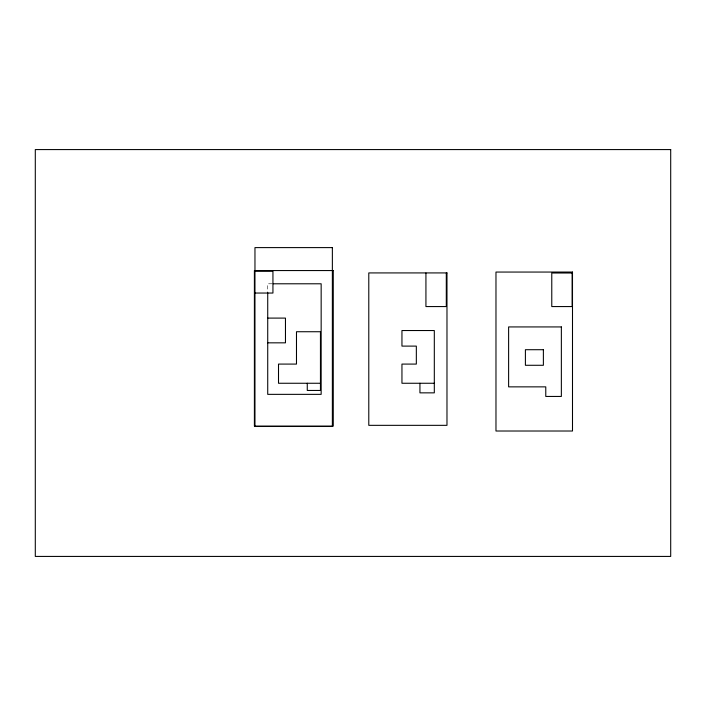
<?xml version="1.0" encoding="UTF-8"?>
<svg xmlns="http://www.w3.org/2000/svg" width="706" height="706" viewBox="0 0 706 706"><rect width="100%" height="100%" fill="white"/><g stroke="black" fill="none" stroke-linecap="round" stroke-linejoin="round"><path stroke-width="0.53" stroke-dasharray="3.53 2.65" d="M272.084 283.786L267.724 283.786L267.724 292.549"/><path stroke-width="1.06" d="M254.99 271.236L272.94 271.236L272.94 293.043L254.99 293.043M273.178 283.786L321.159 283.786L321.159 394.354L267.724 394.354L267.724 292.549M267.724 318.097L285.462 318.097L285.462 342.834L267.724 342.834M320.453 383.261L278.508 383.261L278.508 364.084L296.485 364.084L296.485 331.732L320.453 331.732L320.453 390.453L307.269 390.453L307.269 383.261M434.314 383.261L401.952 383.261L401.952 364.084L416.337 364.084L416.337 346.108L401.952 346.108L401.952 330.532L434.314 330.532L434.314 392.854L419.938 392.854L419.938 383.261M446.298 273.001L446.298 306.563L425.93 306.563L425.93 273.001M670.7 149.575L35.3 149.575L35.3 556.425L670.7 556.425L670.7 149.575M332.367 247.603L254.963 247.603L254.963 426.477L332.367 426.477L332.367 247.603M333.267 270.557L254.398 270.557L254.398 426.124L333.267 426.124L333.267 270.557M572.495 272.057L495.974 272.057L495.974 431.013L572.495 431.013L572.495 272.057M446.977 272.922L368.788 272.922L368.788 425.339L446.977 425.339L446.977 272.922M572.142 273.001L551.774 273.001L551.774 306.563L572.142 306.563L572.142 273.001M561.358 326.931L508.62 326.931L508.62 386.862L545.773 386.862L545.773 396.445L561.358 396.445L561.358 326.931M543.382 349.708L525.405 349.708L525.405 365.284L543.382 365.284L543.382 349.708"/></g></svg>
